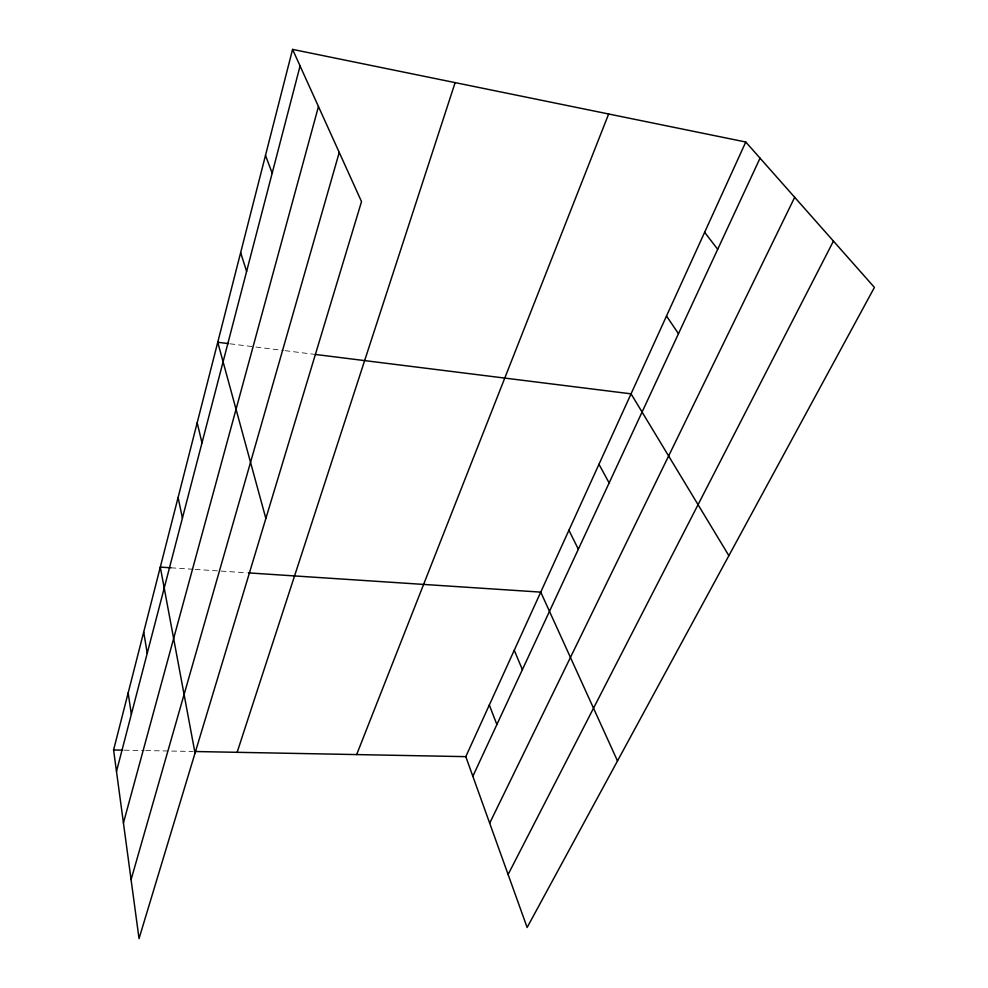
<?xml version="1.0" encoding="UTF-8"?>
<svg xmlns="http://www.w3.org/2000/svg" width="988" height="988" viewBox="0 0 988 988"><rect width="100%" height="100%" fill="white"/><g stroke="black" fill="none" stroke-linecap="round" stroke-linejoin="round"><path stroke-width="0.74" stroke-dasharray="4.94 3.71" d="M124.303 750.176L144.199 750.547M145.73 750.571L193.068 751.473M170.936 567.804L193.697 569.298M195.216 569.397L247.012 572.805M229.969 343.799L254.422 346.85M255.954 347.035L283.457 350.468M284.976 350.654L313.628 354.235"/><path stroke-width="1.48" d="M292.572 49.4L361.522 201.601L139.036 938.6L113.583 749.966L292.572 49.4L745.767 142.013L874.417 287.409L527.135 927.485L465.793 756.647L745.767 142.013M116.485 771.43L300.08 65.974M123.438 822.942L318.457 106.531M131.083 879.653L339.242 152.436M237.145 752.313L455.122 82.622M356.668 754.585L608.657 113.991M472.844 776.272L760.044 158.154M489.678 823.177L794.685 197.304M508.104 874.491L833.44 241.109M113.583 749.966L122.771 750.139M194.587 751.51L465.793 756.647M170.936 567.804L160.303 567.1L195.031 753.091M248.544 572.904L540.745 592.121L617.5 760.945M228.45 343.602L217.755 342.268L265.858 518.49M315.123 354.42L631.06 393.841L728.872 555.664M704.629 232.316L717.696 249.297M666.505 316.024L678.472 333.697M598.963 464.298L609.139 482.934M568.915 530.247L578.338 549.217M514.254 650.252L522.38 669.654M489.319 705.012L496.878 724.537M265.5 155.375L272.182 173.184M240.652 252.656L246.617 271.441M197.192 422.741L201.997 442.871M178.099 497.483L182.422 518.07M143.705 632.11L147.237 653.278M128.156 692.934L131.355 714.275"/></g></svg>
